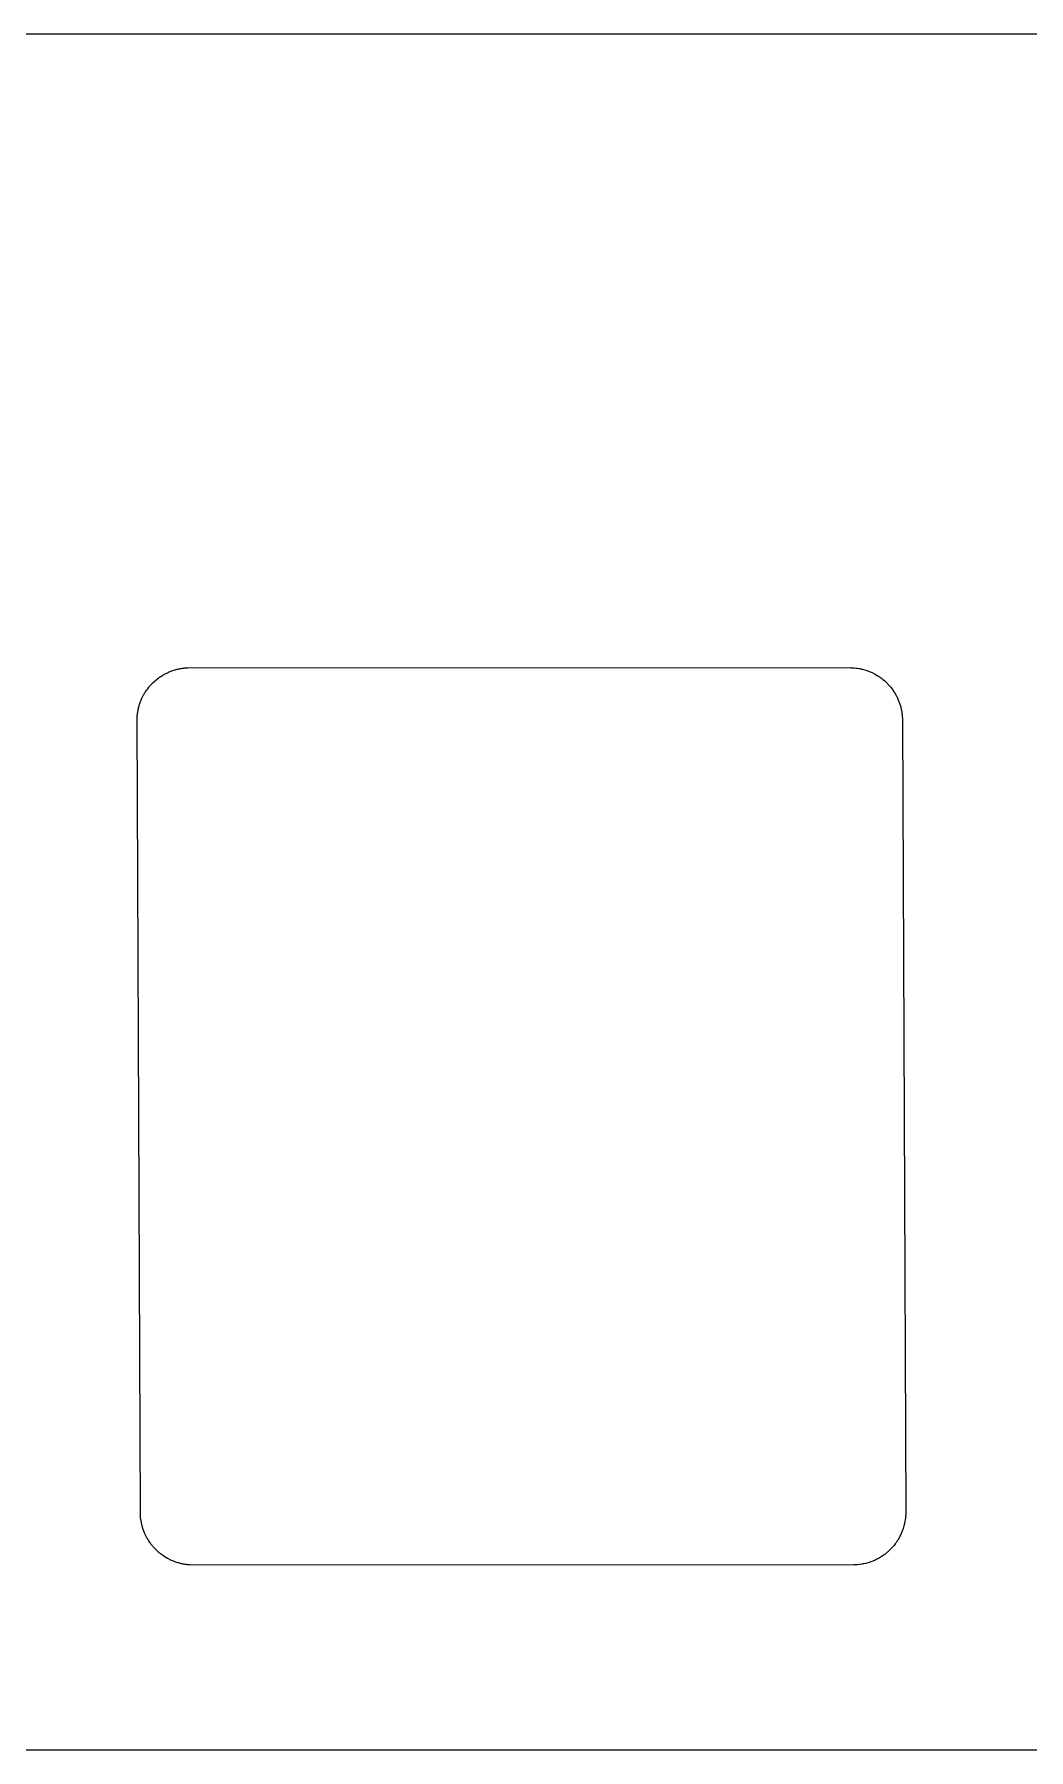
# Model space of a CAD drawing. Header units: metres. Extents: x -5 to 106, y 0 to 37.
# Drawn here: x 24.02 to 42.86, y 4.5 to 37 of the extents above; entities that cross this region are included whole.
import ezdxf

# ---------------------------------------------------------------- set-up
doc = ezdxf.new("R2010")
doc.units = ezdxf.units.M

msp = doc.modelspace()

# ---------------------------------------------------------------- linework, layer by layer
for p, q in [((104.968, 37), (-4.01758, 37)), ((26.2471, 24.6943), (26.2598, 24.7061)), ((26.2598, 24.7061), (26.2725, 24.7188)), ((26.2725, 24.7188), (26.3105, 24.7539)), ((26.3105, 24.7539), (26.3242, 24.7656)), ((26.3242, 24.7656), (26.3789, 24.8086)), ((26.3789, 24.8086), (26.3936, 24.8184)), ((26.3936, 24.8184), (26.4072, 24.8281)), ((26.4072, 24.8281), (26.4365, 24.8477)), ((26.4365, 24.8477), (26.4521, 24.8564)), ((26.4521, 24.8564), (26.4668, 24.8652)), ((26.4668, 24.8652), (26.4824, 24.874)), ((26.4824, 24.874), (26.4971, 24.8818)), ((26.4971, 24.8818), (26.5127, 24.8906)), ((26.5127, 24.8906), (26.5283, 24.8984)), ((26.5283, 24.8984), (26.5439, 24.9053)), ((26.5439, 24.9053), (26.5596, 24.9131)), ((26.5596, 24.9131), (26.5762, 24.9199)), ((26.5762, 24.9199), (26.5918, 24.9268)), ((26.5918, 24.9268), (26.6084, 24.9326)), ((26.6084, 24.9326), (26.625, 24.9395)), ((26.625, 24.9395), (26.6416, 24.9443)), ((26.6416, 24.9443), (26.6748, 24.9561)), ((26.6748, 24.9561), (26.6914, 24.9609)), ((26.6914, 24.9609), (26.708, 24.9648)), ((26.708, 24.9648), (26.7246, 24.9697)), ((26.7246, 24.9697), (26.7422, 24.9736)), ((26.7422, 24.9736), (26.7588, 24.9775)), ((26.7588, 24.9775), (26.7764, 24.9805)), ((26.7764, 24.9805), (26.793, 24.9844)), ((26.793, 24.9844), (26.8105, 24.9873)), ((26.8105, 24.9873), (26.8271, 24.9893)), ((26.8271, 24.9893), (26.8447, 24.9922)), ((26.8447, 24.9922), (26.8623, 24.9941)), ((26.8623, 24.9941), (26.8799, 24.9951)), ((26.8799, 24.9951), (26.8975, 24.9971)), ((26.8975, 24.9971), (26.9141, 24.998)), ((26.9141, 24.998), (26.9316, 24.999)), ((26.9316, 24.999), (39.4844, 25.001)), ((39.4844, 25.001), (39.502, 25)), ((39.502, 25), (39.5186, 24.999)), ((39.5186, 24.999), (39.5537, 24.9971)), ((39.5537, 24.9971), (39.5889, 24.9932)), ((39.5889, 24.9932), (39.6055, 24.9912)), ((39.6055, 24.9912), (39.6406, 24.9854)), ((39.6406, 24.9854), (39.6572, 24.9824)), ((39.6572, 24.9824), (39.6748, 24.9785)), ((39.6748, 24.9785), (39.6914, 24.9746)), ((39.6914, 24.9746), (39.709, 24.9707)), ((39.709, 24.9707), (39.7256, 24.9668)), ((39.7256, 24.9668), (39.7754, 24.9521)), ((39.7754, 24.9521), (39.8252, 24.9346)), ((39.8252, 24.9346), (39.8408, 24.9277)), ((39.8408, 24.9277), (39.8574, 24.9209)), ((39.8574, 24.9209), (39.873, 24.9141)), ((39.873, 24.9141), (39.8896, 24.9072)), ((39.8896, 24.9072), (39.9365, 24.8838)), ((39.9365, 24.8838), (39.9512, 24.875)), ((39.9512, 24.875), (39.9668, 24.8662)), ((39.9668, 24.8662), (39.9961, 24.8486)), ((39.9961, 24.8486), (40.0117, 24.8389)), ((40.0117, 24.8389), (40.0254, 24.8301)), ((40.0254, 24.8301), (40.04, 24.8193)), ((40.04, 24.8193), (40.0547, 24.8096)), ((40.0547, 24.8096), (40.0684, 24.7988)), ((40.0684, 24.7988), (40.082, 24.7891)), ((40.082, 24.7891), (40.0957, 24.7773)), ((40.0957, 24.7773), (40.123, 24.7559)), ((40.123, 24.7559), (40.1484, 24.7324)), ((40.1484, 24.7324), (40.1611, 24.7197)), ((40.1611, 24.7197), (40.1738, 24.708)), ((40.1738, 24.708), (40.1855, 24.6953)), ((26.04, 24.374), (26.0459, 24.3896)), ((26.0459, 24.3896), (26.0537, 24.4062)), ((26.0537, 24.4062), (26.0605, 24.4219)), ((26.0605, 24.4219), (26.0918, 24.4844)), ((26.0918, 24.4844), (26.1006, 24.499)), ((26.1006, 24.499), (26.1094, 24.5146)), ((26.1094, 24.5146), (26.1191, 24.5293)), ((26.1191, 24.5293), (26.1279, 24.5439)), ((26.1279, 24.5439), (26.1475, 24.5732)), ((26.1475, 24.5732), (26.1582, 24.5869)), ((26.1582, 24.5869), (26.168, 24.6016)), ((26.168, 24.6016), (26.1895, 24.6289)), ((26.1895, 24.6289), (26.2012, 24.6416)), ((26.2012, 24.6416), (26.2119, 24.6553)), ((26.2119, 24.6553), (26.2236, 24.668)), ((26.2236, 24.668), (26.2354, 24.6816)), ((26.2354, 24.6816), (26.2471, 24.6943)), ((40.1855, 24.6953), (40.1982, 24.6826)), ((40.1982, 24.6826), (40.21, 24.6699)), ((40.21, 24.6699), (40.2217, 24.6562)), ((40.2217, 24.6562), (40.2324, 24.6436)), ((40.2324, 24.6436), (40.2441, 24.6299)), ((40.2441, 24.6299), (40.2656, 24.6025)), ((40.2656, 24.6025), (40.2754, 24.5889)), ((40.2754, 24.5889), (40.2861, 24.5742)), ((40.2861, 24.5742), (40.3057, 24.5449)), ((40.3057, 24.5449), (40.3145, 24.5303)), ((40.3145, 24.5303), (40.3242, 24.5156)), ((40.3242, 24.5156), (40.333, 24.501)), ((40.333, 24.501), (40.3408, 24.4854)), ((40.3408, 24.4854), (40.3496, 24.4697)), ((40.3496, 24.4697), (40.3574, 24.4551)), ((40.3574, 24.4551), (40.3652, 24.4395)), ((40.3652, 24.4395), (40.373, 24.4229)), ((40.373, 24.4229), (40.3867, 24.3916)), ((40.3867, 24.3916), (40.3936, 24.375)), ((40.3936, 24.375), (40.4004, 24.3594)), ((25.9678, 24.0518), (25.9688, 24.0693)), ((25.9678, 24.0342), (25.9678, 24.0518)), ((25.9688, 24.0693), (25.9707, 24.0869)), ((25.9707, 24.0869), (25.9727, 24.1035)), ((25.9727, 24.1035), (25.9766, 24.1387)), ((25.9766, 24.1387), (25.9795, 24.1553)), ((25.9795, 24.1553), (25.9854, 24.1904)), ((25.9854, 24.1904), (25.9883, 24.207)), ((25.9883, 24.207), (25.9922, 24.2246)), ((25.9922, 24.2246), (25.9961, 24.2412)), ((25.9961, 24.2412), (26.001, 24.2578)), ((26.001, 24.2578), (26.0059, 24.2754)), ((26.0059, 24.2754), (26.0156, 24.3086)), ((26.0156, 24.3086), (26.0273, 24.3418)), ((26.0273, 24.3418), (26.0332, 24.3574)), ((26.0332, 24.3574), (26.04, 24.374)), ((40.4004, 24.3594), (40.418, 24.3096)), ((40.418, 24.3096), (40.4326, 24.2598)), ((40.4326, 24.2598), (40.4365, 24.2422)), ((40.4365, 24.2422), (40.4414, 24.2256)), ((40.4414, 24.2256), (40.4443, 24.209)), ((40.4443, 24.209), (40.4482, 24.1914)), ((40.4482, 24.1914), (40.4512, 24.1738)), ((40.4512, 24.1738), (40.4541, 24.1572)), ((40.4541, 24.1572), (40.457, 24.1396)), ((40.457, 24.1396), (40.459, 24.1221)), ((40.459, 24.1221), (40.4609, 24.1055)), ((40.4609, 24.1055), (40.4629, 24.0879)), ((40.4629, 24.0879), (40.4658, 24.0352)), ((25.9668, 24.0166), (25.9678, 24.0342)), ((25.9668, 23.999), (25.9668, 24.0166)), ((26.0293, 8.99902), (25.9668, 23.999)), ((40.4658, 24.0352), (40.4668, 24.0186)), ((40.4668, 24.0186), (40.4668, 24.001)), ((40.4668, 24.001), (40.5293, 9)), ((26.0293, 8.98145), (26.0293, 8.99902)), ((26.0303, 8.96387), (26.0293, 8.98145)), ((26.0303, 8.94629), (26.0303, 8.96387)), ((26.0312, 8.92871), (26.0303, 8.94629)), ((26.0332, 8.91113), (26.0312, 8.92871)), ((26.0352, 8.89453), (26.0332, 8.91113)), ((26.0391, 8.85938), (26.0352, 8.89453)), ((26.042, 8.8418), (26.0391, 8.85938)), ((26.0439, 8.8252), (26.042, 8.8418)), ((26.0479, 8.80762), (26.0439, 8.8252)), ((26.0508, 8.79102), (26.0479, 8.80762)), ((26.0547, 8.77344), (26.0508, 8.79102)), ((40.5039, 8.77539), (40.499, 8.75781)), ((40.5068, 8.79199), (40.5039, 8.77539)), ((40.5107, 8.80957), (40.5068, 8.79199)), ((40.5137, 8.82617), (40.5107, 8.80957)), ((40.5195, 8.86133), (40.5137, 8.82617)), ((40.5215, 8.87793), (40.5195, 8.86133)), ((40.5254, 8.91309), (40.5215, 8.87793)), ((40.5264, 8.93066), (40.5254, 8.91309)), ((40.5273, 8.94727), (40.5264, 8.93066)), ((40.5293, 8.98242), (40.5273, 8.94727)), ((40.5293, 9), (40.5293, 8.98242)), ((26.0586, 8.75684), (26.0547, 8.77344)), ((26.0635, 8.74023), (26.0586, 8.75684)), ((26.0684, 8.72266), (26.0635, 8.74023)), ((26.0781, 8.68945), (26.0684, 8.72266)), ((26.0898, 8.65625), (26.0781, 8.68945)), ((26.0957, 8.64062), (26.0898, 8.65625)), ((26.1016, 8.62402), (26.0957, 8.64062)), ((26.1084, 8.6084), (26.1016, 8.62402)), ((26.1152, 8.5918), (26.1084, 8.6084)), ((26.1543, 8.51367), (26.1152, 8.5918)), ((26.1631, 8.49902), (26.1543, 8.51367)), ((26.1719, 8.4834), (26.1631, 8.49902)), ((26.1816, 8.46875), (26.1719, 8.4834)), ((26.1904, 8.4541), (26.1816, 8.46875)), ((26.21, 8.4248), (26.1904, 8.4541)), ((40.3682, 8.45508), (40.3584, 8.44043)), ((40.377, 8.46973), (40.3682, 8.45508)), ((40.3857, 8.48535), (40.377, 8.46973)), ((40.3955, 8.5), (40.3857, 8.48535)), ((40.4033, 8.51562), (40.3955, 8.5)), ((40.4121, 8.53027), (40.4033, 8.51562)), ((40.4355, 8.57715), (40.4121, 8.53027)), ((40.4424, 8.59375), (40.4355, 8.57715)), ((40.4561, 8.625), (40.4424, 8.59375)), ((40.4629, 8.6416), (40.4561, 8.625)), ((40.4805, 8.69141), (40.4629, 8.6416)), ((40.4951, 8.74121), (40.4805, 8.69141)), ((40.499, 8.75781), (40.4951, 8.74121)), ((26.2197, 8.41113), (26.21, 8.4248)), ((26.2305, 8.39648), (26.2197, 8.41113)), ((26.2627, 8.35547), (26.2305, 8.39648)), ((26.2744, 8.34277), (26.2627, 8.35547)), ((26.2861, 8.3291), (26.2744, 8.34277)), ((26.3096, 8.30371), (26.2861, 8.3291)), ((26.3223, 8.29199), (26.3096, 8.30371)), ((26.335, 8.2793), (26.3223, 8.29199)), ((26.373, 8.24414), (26.335, 8.2793)), ((26.3867, 8.23242), (26.373, 8.24414)), ((26.3994, 8.22168), (26.3867, 8.23242)), ((26.4131, 8.21094), (26.3994, 8.22168)), ((26.4277, 8.2002), (26.4131, 8.21094)), ((26.4414, 8.18945), (26.4277, 8.2002)), ((26.4561, 8.17969), (26.4414, 8.18945)), ((26.4697, 8.16992), (26.4561, 8.17969)), ((26.499, 8.15039), (26.4697, 8.16992)), ((26.5146, 8.1416), (26.499, 8.15039)), ((26.5439, 8.12402), (26.5146, 8.1416)), ((40.0137, 8.125), (39.998, 8.11719)), ((40.0293, 8.13379), (40.0137, 8.125)), ((40.0439, 8.14258), (40.0293, 8.13379)), ((40.0586, 8.15234), (40.0439, 8.14258)), ((40.0732, 8.16113), (40.0586, 8.15234)), ((40.1025, 8.18066), (40.0732, 8.16113)), ((40.1172, 8.19141), (40.1025, 8.18066)), ((40.1309, 8.20117), (40.1172, 8.19141)), ((40.1582, 8.22266), (40.1309, 8.20117)), ((40.1719, 8.23438), (40.1582, 8.22266)), ((40.1855, 8.24512), (40.1719, 8.23438)), ((40.2236, 8.28027), (40.1855, 8.24512)), ((40.2363, 8.29297), (40.2236, 8.28027)), ((40.248, 8.30566), (40.2363, 8.29297)), ((40.2607, 8.31836), (40.248, 8.30566)), ((40.2842, 8.34375), (40.2607, 8.31836)), ((40.2949, 8.35742), (40.2842, 8.34375)), ((40.3066, 8.37109), (40.2949, 8.35742)), ((40.3281, 8.39844), (40.3066, 8.37109)), ((40.3379, 8.41211), (40.3281, 8.39844)), ((40.3486, 8.42676), (40.3379, 8.41211)), ((40.3584, 8.44043), (40.3486, 8.42676)), ((26.5596, 8.11621), (26.5439, 8.12402)), ((26.5752, 8.10742), (26.5596, 8.11621)), ((26.5908, 8.09961), (26.5752, 8.10742)), ((26.6064, 8.09277), (26.5908, 8.09961)), ((26.6221, 8.08496), (26.6064, 8.09277)), ((26.6387, 8.07812), (26.6221, 8.08496)), ((26.6543, 8.07129), (26.6387, 8.07812)), ((26.6709, 8.06543), (26.6543, 8.07129)), ((26.6875, 8.05859), (26.6709, 8.06543)), ((26.7041, 8.05273), (26.6875, 8.05859)), ((26.7197, 8.04785), (26.7041, 8.05273)), ((26.7373, 8.04199), (26.7197, 8.04785)), ((26.7539, 8.03711), (26.7373, 8.04199)), ((26.7705, 8.0332), (26.7539, 8.03711)), ((26.7871, 8.02832), (26.7705, 8.0332)), ((26.8047, 8.02441), (26.7871, 8.02832)), ((26.8213, 8.02051), (26.8047, 8.02441)), ((26.8389, 8.0166), (26.8213, 8.02051)), ((26.8555, 8.01367), (26.8389, 8.0166)), ((26.873, 8.01074), (26.8555, 8.01367)), ((26.8896, 8.00879), (26.873, 8.01074)), ((26.9072, 8.00586), (26.8896, 8.00879)), ((26.9248, 8.00391), (26.9072, 8.00586)), ((26.9424, 8.00293), (26.9248, 8.00391)), ((26.959, 8.00098), (26.9424, 8.00293)), ((26.9941, 7.99902), (26.959, 8.00098)), ((39.5469, 8), (26.9941, 7.99902)), ((39.5635, 8.00098), (39.5469, 8)), ((39.5811, 8.00098), (39.5635, 8.00098)), ((39.5986, 8.00293), (39.5811, 8.00098)), ((39.6162, 8.00391), (39.5986, 8.00293)), ((39.6514, 8.00781), (39.6162, 8.00391)), ((39.668, 8.00977), (39.6514, 8.00781)), ((39.7031, 8.01562), (39.668, 8.00977)), ((39.7197, 8.01855), (39.7031, 8.01562)), ((39.7373, 8.02148), (39.7197, 8.01855)), ((39.7705, 8.0293), (39.7373, 8.02148)), ((39.7881, 8.03418), (39.7705, 8.0293)), ((39.8379, 8.04883), (39.7881, 8.03418)), ((39.8877, 8.06641), (39.8379, 8.04883)), ((39.9033, 8.07324), (39.8877, 8.06641)), ((39.9199, 8.0791), (39.9033, 8.07324)), ((39.9355, 8.08691), (39.9199, 8.0791)), ((39.9521, 8.09375), (39.9355, 8.08691)), ((39.9834, 8.10938), (39.9521, 8.09375)), ((39.998, 8.11719), (39.9834, 8.10938)), ((19.9648, 4.5), (80.0352, 4.5))]:
    msp.add_line(p, q)

doc.saveas('drawing.dxf')
